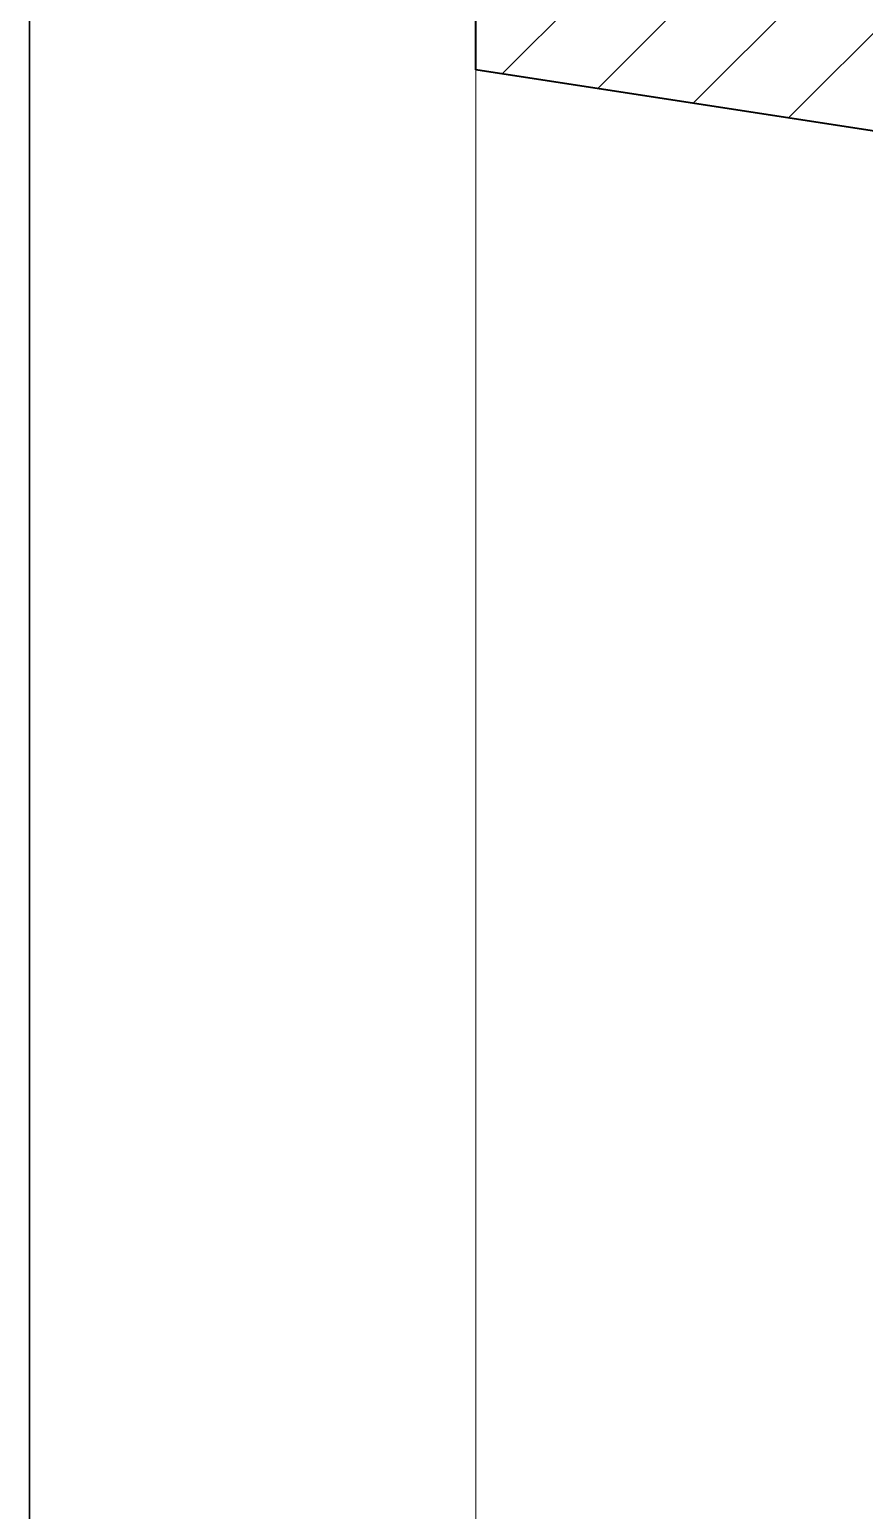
# Model space of a CAD drawing. Header units: millimetres. Extents: x 1251.1 to 1334.1, y 1577.6 to 1641.3.
# Drawn here: x 1271.7596 to 1271.8298, y 1599.3802 to 1599.5046 of the extents above; entities that cross this region are included whole.
import ezdxf

# ---------------------------------------------------------------- set-up
doc = ezdxf.new("R2010")
doc.units = ezdxf.units.MM
doc.layers.add('MURATURA', color=140, linetype='Continuous')
doc.layers.add('STACCIONATA', color=35, linetype='Continuous')
for name, color, linetype, lineweight in [('MURATURA sezioni - section wall', 7, 'Continuous', 40), ('PROIEZIONI - projections', 145, 'Continuous', 13), ('TRATTEGGIO - hatch', 252, 'Continuous', 20)]:
    doc.layers.add(name, color=color, linetype=linetype, lineweight=lineweight)

msp = doc.modelspace()

# ---------------------------------------------------------------- hatches: boundary and pattern name
at = {"layer": 'TRATTEGGIO - hatch'}
h = msp.add_hatch(dxfattribs=at)
h.set_pattern_fill('ANSI31', color=256, scale=0.002061568574299079, style=0)
h.set_pattern_definition([(44.99999999999999, (914.0884506490995, 955.7022107856556), (-0.004628353452088277, 0.004628353452088277), [])])
h.paths.add_polyline_path([(1271.797128194905, 1599.525645285819), (1271.99698213936, 1599.525645285819), (1271.99698213936, 1599.47910260202), (1271.99698213936, 1599.457201209152), (1271.906273122091, 1599.457201209152), (1271.906273122091, 1599.469570620598, 0.4142135623730952), (1271.905448494662, 1599.470395248027), (1271.898052642593, 1599.470395248027), (1271.898052642593, 1599.483589286903, 0.4142135623730952), (1271.897228015163, 1599.484413914332), (1271.859286372367, 1599.484413914332, 0.1701742515066905), (1271.858771555594, 1599.484233471728), (1271.854535042481, 1599.480847753955), (1271.841958653213, 1599.493424143224), (1271.841958653213, 1599.494309443489), (1271.797130576157, 1599.501225392663), (1271.797128194905, 1599.501227773915)])

# ---------------------------------------------------------------- linework, layer by layer
at = {"layer": 'MURATURA', "linetype": 'ByBlock'}
for p, q in [((1271.759637525697, 1604.121841434006), (1271.759637525697, 1597.221841434006)), ((1271.759637525697, 1597.521841434006), (1271.759637525697, 1600.521841434006))]:
    msp.add_line(p, q, dxfattribs=at)
at = {"layer": 'MURATURA sezioni - section wall'}
for p, q in [((1271.797128194905, 1599.501225760035), (1271.797128194905, 1599.525645285819)), ((1271.797130576157, 1599.501225392662), (1271.797128194905, 1599.501227773915)), ((1271.841958653213, 1599.494309443489), (1271.797128194905, 1599.501225760035))]:
    msp.add_line(p, q, dxfattribs=at)
at = {"layer": 'PROIEZIONI - projections'}
msp.add_line((1271.797128194905, 1599.501225760035), (1271.797128194905, 1598.212013790275), dxfattribs=at)
at = {"layer": 'STACCIONATA'}
msp.add_line((1271.759637525697, 1599.993657597257), (1271.759637525697, 1597.344129160831), dxfattribs=at)

doc.saveas('drawing.dxf')
